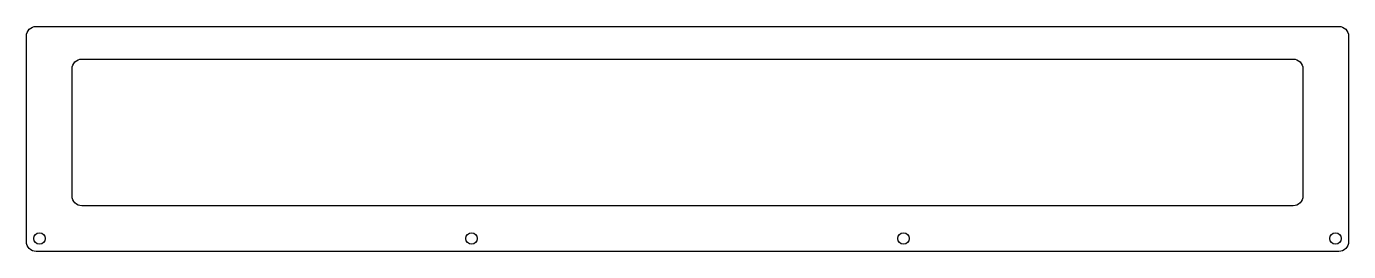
# Model space of a CAD drawing. Header units: millimetres. Extents: x -493 to -88, y 78 to 147.
import ezdxf

# ---------------------------------------------------------------- set-up
doc = ezdxf.new("R2010")
doc.units = ezdxf.units.MM
doc.layers.get('0').update_dxf_attribs({"linetype": 'CONTINUOUS'})

msp = doc.modelspace()

# ---------------------------------------------------------------- linework, layer by layer
for points in [[(-493.48, 143.99, -0.414214), (-490.48, 146.99), (-90.55, 146.99, -0.414214), (-87.55, 143.99), (-87.55, 80.99, -0.414214), (-90.55, 77.99), (-490.48, 77.99, -0.414214), (-493.48, 80.99)], [(-476.48, 91.99, -0.414214), (-479.48, 94.99), (-479.48, 133.99, -0.414214), (-476.48, 136.99), (-104.55, 136.99, -0.414214), (-101.55, 133.99), (-101.55, 94.99, -0.414214), (-104.55, 91.99)]]:
    msp.add_lwpolyline(points, format="xyb", close=True)
for centre in [(-489.48, 81.99), (-356.81, 81.99), (-224.21, 81.99), (-91.55, 81.99)]:
    msp.add_circle(centre, 1.75)

doc.saveas('drawing.dxf')
